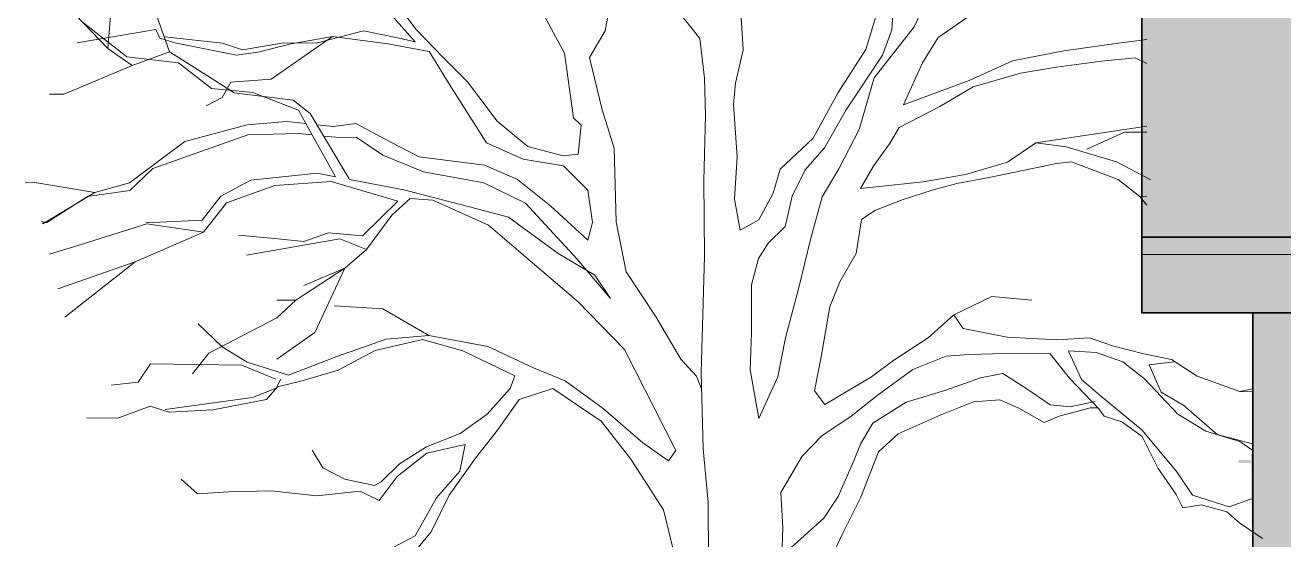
# Model space of a CAD drawing. Header units: millimetres. Extents: x -13512 to 8923, y -6533 to 5096.
# Drawn here: x -9909 to -9347, y -6146 to -5916 of the extents above; entities that cross this region are included whole.
import ezdxf

# ---------------------------------------------------------------- set-up
doc = ezdxf.new("R2010")
doc.units = ezdxf.units.MM
for name, color, linetype, lineweight in [('A-ELEWACJA CIENKA', 11, 'Continuous', 13), ('A-murowane', 3, 'Continuous', 35), ('A-RYS ELEWACJI', 30, 'Continuous', 35), ('B-CIENIE', 251, 'Continuous', 0), ('B-DACHÓWKA', 250, 'Continuous', 0), ('B-materiały', 9, 'Continuous', 0)]:
    doc.layers.add(name, color=color, linetype=linetype, lineweight=lineweight)
doc.layers.add('B-BIAŁY ELEM', color=7, linetype='Continuous', lineweight=0, true_color=0xf0f0f0)

# ---------------------------------------------------------------- blocks, each defined once
blk = doc.blocks.new('A$C62B175F2')
at = {"layer": 'B-materiały'}
for p, q in [((-496.5, 153.02), (-483.64, 116.54)), ((-246.86, 122.61), (-274.28, 157.03)), ((-534.36, 142.44), (-511.06, 118.08)), ((-386.23, 143.62), (-373.52, 126.62)), ((-286.2, 142.21), (-289.15, 125.94)), ((-159.99, 143.7), (-161.23, 126.35)), ((-151.21, 127.72), (-143.25, 144.67)), ((-509.37, 139.91), (-511.06, 118.08)), ((-373.94, 121.02), (-389.46, 138.51)), ((-172.74, 117.68), (-166.03, 139.64)), ((-121.25, 136.29), (-140.47, 122.96)), ((-502.58, 114.38), (-521.96, 129.54)), ((-307.33, 115.98), (-316.13, 132.52)), ((-228.4, 131.93), (-227.48, 117.43)), ((-489.71, 126.5), (-524.76, 120.59)), ((-487.94, 122.63), (-489.71, 126.5)), ((-418.06, 120.47), (-396.97, 126.03)), ((-396.97, 126.03), (-382.37, 123.04)), ((-373.52, 126.62), (-361.47, 114.07)), ((-289.15, 125.94), (-296.11, 114.03)), ((-169.07, 104.92), (-151.21, 127.72)), ((-161.23, 126.35), (-165.41, 115.07)), ((-511.06, 118.08), (-500.25, 110.53)), ((-481.18, 120.57), (-487.94, 122.63)), ((-485.72, 123.25), (-459.95, 120.54)), ((-453.67, 115.11), (-481.18, 120.57)), ((-459.95, 120.54), (-450.94, 117.42)), ((-450.94, 117.42), (-432.58, 120.67)), ((-429.22, 120.19), (-444.21, 116.47)), ((-410.87, 123.45), (-438.2, 104.34)), ((-432.58, 120.67), (-418.06, 120.47)), ((-410.87, 123.45), (-429.22, 120.19)), ((-386.2, 120.15), (-410.87, 123.45)), ((-367.68, 116.71), (-386.2, 120.15)), ((-382.37, 123.04), (-373.94, 121.02)), ((-244.74, 104.78), (-246.86, 122.61)), ((-140.47, 122.96), (-147.45, 111.61)), ((-84.46, 117.1), (-59.97, 120.5)), ((-59.97, 120.5), (-47.4, 122.04)), ((-479.61, 111.61), (-502.58, 114.38)), ((-500.25, 110.53), (-483.64, 116.54)), ((-483.64, 116.54), (-468.32, 106.86)), ((-444.21, 116.47), (-453.67, 115.11)), ((-357.79, 100.75), (-367.68, 116.71)), ((-361.47, 114.07), (-350.58, 103.17)), ((-303.25, 87.04), (-307.33, 115.98)), ((-296.11, 114.03), (-290.5, 90.71)), ((-227.48, 117.43), (-231.02, 102.57)), ((-185.11, 98.38), (-172.74, 117.68)), ((-165.41, 115.07), (-181.56, 90.64)), ((-126.58, 103.75), (-107.25, 112.62)), ((-107.25, 112.62), (-84.46, 117.1)), ((-67.59, 112.49), (-87.63, 109.76)), ((-52.54, 113.99), (-67.59, 112.49)), ((-47.4, 111.43), (-52.54, 113.99)), ((-500.25, 110.53), (-530.6, 97.7)), ((-464.8, 100.25), (-479.61, 111.61)), ((-468.32, 106.86), (-454.69, 98.27)), ((-147.45, 111.61), (-155.92, 92.96)), ((-103.76, 107.12), (-124.84, 101)), ((-87.63, 109.76), (-103.76, 107.12)), ((-456.25, 102.99), (-460.01, 96.21)), ((-438.2, 104.34), (-456.25, 102.99)), ((-350.58, 103.17), (-337.3, 85.63)), ((-244.38, 88.26), (-244.74, 104.78)), ((-231.02, 102.57), (-231.9, 93.05)), ((-175.75, 81.85), (-169.07, 104.92)), ((-155.92, 92.96), (-126.58, 103.75)), ((-530.6, 97.7), (-537.09, 97.7)), ((-460.01, 96.21), (-467.28, 92.41)), ((-446.32, 98.48), (-464.8, 100.25)), ((-454.69, 98.27), (-428.36, 95.02)), ((-426.01, 90.61), (-446.32, 98.48)), ((-342.08, 76.01), (-357.79, 100.75)), ((-196.33, 77.98), (-185.11, 98.38)), ((-124.84, 101), (-139.7, 92.25)), ((-428.36, 95.02), (-420.77, 89.02)), ((-422.67, 84.58), (-426.01, 90.61)), ((-290.5, 90.71), (-285.04, 73.53)), ((-231.9, 93.05), (-230.2, 69.63)), ((-181.56, 90.64), (-191.19, 73.64)), ((-139.7, 92.25), (-157.9, 82.86)), ((-448.98, 83.95), (-431.15, 85.51)), ((-431.15, 85.51), (-422.67, 84.58)), ((-409.48, 60.81), (-422.67, 84.58)), ((-420.77, 89.02), (-403.43, 59.9)), ((-410.42, 83.24), (-400.4, 84.6)), ((-400.4, 84.6), (-384.54, 76.06)), ((-337.3, 85.63), (-323.6, 74.24)), ((-299.82, 83.77), (-303.25, 87.04)), ((-245.14, 59.05), (-244.38, 88.26)), ((-448.56, 79.49), (-490.95, 64.46)), ((-476.73, 76.55), (-448.98, 83.95)), ((-425.98, 80.05), (-448.56, 79.49)), ((-419.83, 79.46), (-425.98, 80.05)), ((-417.81, 84.05), (-410.42, 83.24)), ((-407.5, 78.28), (-414.63, 78.96)), ((-301.17, 70.89), (-299.82, 83.77)), ((-184.81, 64.31), (-175.75, 81.85)), ((-157.9, 82.86), (-162.19, 75.49)), ((-96.84, 76.01), (-47.4, 83.36)), ((-57.3, 80.75), (-74.1, 73.16)), ((-47.4, 80.75), (-57.3, 80.75)), ((-501.41, 58.05), (-476.73, 76.55)), ((-400.24, 78.46), (-407.5, 78.28)), ((-388.31, 70.38), (-400.24, 78.46)), ((-384.54, 76.06), (-372.09, 69.67)), ((-325.7, 68.6), (-342.08, 76.01)), ((-323.6, 74.24), (-307.86, 70.16)), ((-285.04, 73.53), (-284.21, 40.59)), ((-211.07, 64.21), (-196.33, 77.98)), ((-191.19, 73.64), (-199.89, 63.93)), ((-162.19, 75.49), (-169.21, 65.81)), ((-109.47, 67.31), (-96.84, 76.01)), ((-96.84, 76.01), (-83.38, 74.11)), ((-83.38, 74.11), (-60.87, 67.41)), ((-370.25, 63.01), (-388.31, 70.38)), ((-372.09, 69.67), (-342.95, 65.93)), ((-307.75, 65.7), (-325.7, 68.6)), ((-307.86, 70.16), (-301.17, 70.89)), ((-230.2, 69.63), (-231.4, 50.85)), ((-80.98, 67.47), (-87.67, 66.74)), ((-60.12, 59.61), (-80.98, 67.47)), ((-490.95, 64.46), (-501.32, 54.7)), ((-447.31, 59.27), (-417.72, 62.38)), ((-417.72, 62.38), (-409.48, 60.81)), ((-343.31, 58.1), (-370.25, 63.01)), ((-342.95, 65.93), (-328.26, 59.6)), ((-296.86, 54.8), (-307.75, 65.7)), ((-214.15, 53.52), (-211.07, 64.21)), ((-199.89, 63.93), (-205.73, 52.05)), ((-192.32, 51.83), (-184.81, 64.31)), ((-169.21, 65.81), (-175.1, 55.61)), ((-147.24, 58.54), (-128.33, 61.81)), ((-128.33, 61.81), (-109.47, 67.31)), ((-102.67, 63.57), (-117.68, 60.4)), ((-87.67, 66.74), (-102.67, 63.57)), ((-60.87, 67.41), (-45.59, 59.41)), ((-548, 58.43), (-543.76, 58.24)), ((-543.76, 58.24), (-516.94, 53.75)), ((-516.94, 53.75), (-501.41, 58.05)), ((-447.31, 59.27), (-460.61, 52.1)), ((-436.57, 56.88), (-458.17, 49.08)), ((-449.52, 57.48), (-449.48, 57.43)), ((-411.48, 58.63), (-436.57, 56.88)), ((-381.65, 49.88), (-411.48, 58.63)), ((-403.2, 59.61), (-378.99, 54.97)), ((-324.65, 49.07), (-343.31, 58.1)), ((-328.26, 59.6), (-313.44, 47.68)), ((-244.73, 25.38), (-245.14, 59.05)), ((-175.1, 55.61), (-147.24, 58.54)), ((-132.14, 57.8), (-143.23, 54.73)), ((-117.68, 60.4), (-132.14, 57.8)), ((-50.43, 52.03), (-60.12, 59.61)), ((-540.05, 39.77), (-516.94, 53.75)), ((-520.25, 51.99), (-538.39, 40.37)), ((-501.32, 54.7), (-520.25, 51.99)), ((-460.61, 52.1), (-468.98, 41.41)), ((-376.1, 51.14), (-384.29, 43.67)), ((-378.99, 54.97), (-349.74, 47.33)), ((-366.02, 50.27), (-376.1, 51.14)), ((-294.82, 40.32), (-296.86, 54.8)), ((-231.4, 50.85), (-228.82, 36.95)), ((-220.56, 41.62), (-214.15, 53.52)), ((-205.73, 52.05), (-208.75, 38.57)), ((-197.43, 32.71), (-192.32, 51.83)), ((-143.23, 54.73), (-156.53, 50.49)), ((-47.4, 48.04), (-50.43, 52.03)), ((-47.4, 51.79), (-50.43, 52.03)), ((-458.17, 49.08), (-468.45, 35.97)), ((-397.46, 34.4), (-381.65, 49.88)), ((-341.16, 39.16), (-366.02, 50.27)), ((-349.74, 47.33), (-332.31, 42.74)), ((-301.67, 23.95), (-324.65, 49.07)), ((-313.44, 47.68), (-296.86, 32.45)), ((-168.7, 45.72), (-174.75, 41.65)), ((-156.53, 50.49), (-168.7, 45.72)), ((-538.39, 40.37), (-540.72, 40.76)), ((-538.39, 40.37), (-540.57, 40.13)), ((-493.69, 39.81), (-522.51, 30.71)), ((-468.98, 41.41), (-494.11, 40.26)), ((-468.45, 35.97), (-493.69, 39.81)), ((-384.29, 43.67), (-395.64, 28.3)), ((-332.31, 42.74), (-310.12, 26.53)), ((-296.86, 32.45), (-294.82, 40.32)), ((-284.21, 40.59), (-279.75, 18.35)), ((-228.82, 36.95), (-220.56, 41.62)), ((-174.75, 41.65), (-177.16, 26.51)), ((-468.45, 35.97), (-498.88, 22.72)), ((-452.74, 34.65), (-438.2, 33.3)), ((-423.65, 31.94), (-412.58, 35.7)), ((-412.58, 35.7), (-397.46, 34.4)), ((-329.74, 29.39), (-341.16, 39.16)), ((-208.75, 38.57), (-216.38, 31.11)), ((-522.51, 30.71), (-537.16, 26.21)), ((-407.49, 33.03), (-449.2, 25.84)), ((-438.2, 33.3), (-423.65, 31.94)), ((-395.64, 28.3), (-407.49, 33.03)), ((-395.64, 28.3), (-405.35, 20.01)), ((-301.2, 4.97), (-329.74, 29.39)), ((-216.38, 31.11), (-220.68, 24.3)), ((-202.49, 11.91), (-197.43, 32.71)), ((-498.88, 22.72), (-533.37, 10.74)), ((-498.88, 22.72), (-530.28, -1.9)), ((-310.12, 26.53), (-293.68, 16.89)), ((-286.71, 6.45), (-301.67, 23.95)), ((-246.22, -26.61), (-244.73, 25.38)), ((-220.68, 24.3), (-223.74, 12.5)), ((-177.16, 26.51), (-184.37, 13.92)), ((-405.35, 20.01), (-427.16, 5.64)), ((-405.35, 20.01), (-423.65, 12.15)), ((-418.64, -8.73), (-405.35, 20.01)), ((-293.68, 16.89), (-286.71, 6.45)), ((-279.75, 18.35), (-266.39, -1.98)), ((-223.74, 12.5), (-223.76, -8.73)), ((-208.62, -11.15), (-202.49, 11.91)), ((-184.37, 13.92), (-188.86, 2.75)), ((-427.16, 5.64), (-435.69, -2.23)), ((-427.16, 5.64), (-435.69, 5.64)), ((-133.46, -0.89), (-116.48, 7.27)), ((-116.48, 7.27), (-98.67, 5.64)), ((-410.11, 3.2), (-388.29, 1.84)), ((-388.29, 1.84), (-367.86, -10.11)), ((-280.56, -16.3), (-301.2, 4.97)), ((-188.86, 2.75), (-192.76, -19.69)), ((-470.79, -4.94), (-460.01, -15.24)), ((-435.69, -2.23), (-466.03, -17.95)), ((-266.39, -1.98), (-255.31, -20.7)), ((-144.93, -11.23), (-133.46, -0.89)), ((-133.46, -0.89), (-129.4, -6.93)), ((-435.69, -20.67), (-418.64, -8.73)), ((-386.81, -11.7), (-367.86, -10.11)), ((-367.86, -10.11), (-341.48, -15.03)), ((-223.76, -8.73), (-224.46, -25.51)), ((-212.09, -28.55), (-208.62, -11.15)), ((-160.33, -21.11), (-144.93, -11.23)), ((-129.4, -6.93), (-109.75, -10.91)), ((-109.75, -10.91), (-87.37, -12.02)), ((-87.37, -12.02), (-72.87, -11.1)), ((-72.87, -11.1), (-62.72, -14.76)), ((-460.01, -15.24), (-448.98, -22.02)), ((-408.96, -19.52), (-386.81, -11.7)), ((-391.71, -16.85), (-408.25, -25.64)), ((-370.61, -11.85), (-391.71, -16.85)), ((-352.6, -16.99), (-370.61, -11.85)), ((-341.48, -15.03), (-321.13, -24.58)), ((-257.63, -61.54), (-280.56, -16.3)), ((-62.72, -14.76), (-48.67, -18.31)), ((-466.03, -17.95), (-473.3, -27.17)), ((-448.98, -22.02), (-430.54, -27.88)), ((-430.54, -27.88), (-408.96, -19.52)), ((-329.42, -28.14), (-352.6, -16.99)), ((-255.31, -20.7), (-248.41, -28.35)), ((-192.76, -19.69), (-195.74, -34.85)), ((-170.19, -28.62), (-160.33, -21.11)), ((-136.91, -19.41), (-151.84, -25.37)), ((-126.87, -18.6), (-136.91, -19.41)), ((-110.68, -18.19), (-126.87, -18.6)), ((-90.57, -18.25), (-110.68, -18.19)), ((-81.91, -29.2), (-90.57, -18.25)), ((-69.91, -17.73), (-82.22, -16.92)), ((-82.22, -16.92), (-82.21, -17.48)), ((-82.21, -17.48), (-76.53, -29.7)), ((-58.08, -21.9), (-69.91, -17.73)), ((-48.39, -29.48), (-58.08, -21.9)), ((-48.67, -18.31), (-36.32, -20.8)), ((-35.17, -21.89), (-46.31, -23.28)), ((-36.32, -20.8), (-24.95, -28.33)), ((-492.12, -22.72), (-497.63, -30.97)), ((-451.32, -23.37), (-492.12, -22.72)), ((-436.08, -29.69), (-451.32, -23.37)), ((-408.25, -25.64), (-424.89, -30.53)), ((-321.13, -24.58), (-307.02, -30.37)), ((-245.37, -60.67), (-246.22, -26.61)), ((-224.46, -25.51), (-220.57, -47.2)), ((-151.84, -25.37), (-167.75, -36.94)), ((-121.58, -29.08), (-111.57, -27.15)), ((-111.57, -27.15), (-101.36, -33.6)), ((-46.31, -23.28), (-40.98, -35.44)), ((-497.63, -30.97), (-509.66, -32.33)), ((-446.49, -37.78), (-435.98, -33.6)), ((-435.44, -33.03), (-440.32, -38.74)), ((-435.98, -33.6), (-433.85, -29.64)), ((-424.89, -30.53), (-435.44, -33.03)), ((-331.51, -33.78), (-329.42, -28.14)), ((-307.02, -30.37), (-289.95, -42.79)), ((-248.41, -28.35), (-246.03, -34.35)), ((-220.57, -47.2), (-212.09, -28.55)), ((-191.12, -40.88), (-170.19, -28.62)), ((-137.09, -34.5), (-121.58, -29.08)), ((-101.36, -33.6), (-90.55, -41.15)), ((-68.72, -42.84), (-81.91, -29.2)), ((-76.53, -29.7), (-68.16, -36.98)), ((-33.47, -45.31), (-48.39, -29.48)), ((-24.95, -28.33), (-5.79, -35.12)), ((-485.46, -43.22), (-446.49, -37.78)), ((-440.32, -38.74), (-464.23, -43.25)), ((-341.84, -45.21), (-331.51, -33.78)), ((-327.48, -38.71), (-337.19, -52.36)), ((-312.52, -33.86), (-327.48, -38.71)), ((-290.92, -48.4), (-312.52, -33.86)), ((-195.74, -34.85), (-191.12, -40.88)), ((-167.75, -36.94), (-179.25, -46.17)), ((-154.83, -39.97), (-137.09, -34.5)), ((-112.95, -38.92), (-124.66, -39.77)), ((-104.48, -42.62), (-112.95, -38.92)), ((-68.16, -36.98), (-49.49, -52.41)), ((-40.98, -35.44), (-30.77, -41.33)), ((-5.79, -35.12), (0, -34)), ((-5.79, -35.12), (0, -35.34)), ((-492.2, -41.71), (-506.59, -47.1)), ((-483.76, -44.3), (-492.2, -41.71)), ((-464.23, -43.25), (-483.76, -44.3)), ((-289.95, -42.79), (-272.25, -57.99)), ((-169.68, -49.28), (-154.83, -39.97)), ((-124.66, -39.77), (-139.6, -45.73)), ((-93.15, -49.04), (-104.48, -42.62)), ((-90.55, -41.15), (-81.59, -42.04)), ((-72.65, -42.38), (-86.52, -46.08)), ((-81.59, -42.04), (-70.48, -39.53)), ((-69.08, -42.36), (-72.65, -42.38)), ((-66.41, -46.13), (-68.72, -42.84)), ((-30.77, -41.33), (-15.92, -54.36)), ((-506.59, -47.1), (-520.56, -46.89)), ((-353.91, -53.89), (-341.84, -45.21)), ((-277.65, -65.39), (-290.92, -48.4)), ((-179.25, -46.17), (-192.44, -54.88)), ((-175.04, -58.35), (-169.68, -49.28)), ((-139.6, -45.73), (-158.38, -54.02)), ((-86.52, -46.08), (-93.15, -49.04)), ((-58.52, -48.73), (-66.41, -46.13)), ((-49.42, -55.2), (-58.52, -48.73)), ((-20.99, -52.82), (-33.47, -45.31)), ((-368.85, -59.85), (-353.91, -53.89)), ((-337.19, -52.36), (-346.93, -64.89)), ((-192.44, -54.88), (-201.15, -64.03)), ((-158.38, -54.02), (-167.12, -62.06)), ((-49.49, -52.41), (-33.94, -71.02)), ((-42.36, -69.55), (-49.42, -55.2)), ((-5.79, -57.46), (-20.99, -52.82)), ((-15.92, -54.36), (-0.18, -58.44)), ((-419.89, -61.34), (-415.13, -69.2)), ((-380.95, -67.42), (-368.85, -59.85)), ((-351.55, -58.86), (-368.78, -62.64)), ((-354.05, -70.65), (-351.55, -58.86)), ((-272.25, -57.99), (-260.87, -66.09)), ((-260.87, -66.09), (-257.63, -61.54)), ((-243.09, -84.63), (-245.37, -60.67)), ((-178.72, -67.38), (-175.04, -58.35)), ((0, -61.49), (-5.79, -57.46)), ((-0.18, -58.44), (0, -58.61)), ((-368.78, -62.64), (-381.92, -73.03)), ((-346.93, -64.89), (-358.81, -81.39)), ((-263.12, -87.93), (-277.65, -65.39)), ((-201.15, -64.03), (-210.76, -80.32)), ((-185.06, -82.06), (-178.72, -67.38)), ((-167.12, -62.06), (-174.99, -82.37)), ((-415.13, -69.2), (-405.35, -74.36)), ((-381.92, -73.03), (-390.03, -83.85)), ((-389.13, -75.44), (-380.95, -67.42)), ((-364.37, -82.64), (-354.05, -70.65)), ((-34.25, -81.08), (-42.36, -69.55)), ((-33.94, -71.02), (-26.98, -81.46)), ((-471.11, -80.85), (-478.32, -74.36)), ((-405.35, -74.36), (-392.06, -77.07)), ((-392.06, -77.07), (-389.13, -75.44)), ((-457.17, -79.94), (-471.11, -80.85)), ((-438.19, -79.47), (-457.17, -79.94)), ((-418.02, -81.75), (-438.19, -79.47)), ((-398.52, -79.59), (-418.02, -81.75)), ((-390.03, -83.85), (-398.52, -79.59)), ((-374, -99.65), (-364.37, -82.64)), ((-358.81, -81.39), (-366.78, -97.79)), ((-210.76, -80.32), (-209.76, -96.05)), ((-191.52, -91.72), (-185.06, -82.06)), ((-174.99, -82.37), (-183.51, -99.34)), ((-31.3, -87.15), (-34.25, -81.08)), ((-26.98, -81.46), (-10.65, -86.63)), ((-10.65, -86.63), (-0.68, -83.03)), ((-0.68, -83.03), (0, -83.38)), ((-250.07, -140.67), (-263.12, -87.93)), ((-243.01, -110.33), (-243.09, -84.63)), ((-22.96, -85.82), (-31.3, -87.15)), ((-11.71, -88.89), (-22.96, -85.82)), ((-6, -93.78), (-11.71, -88.89)), ((-209.04, -107.44), (-191.52, -91.72)), ((4.23, -100.79), (-6, -93.78)), ((-390.8, -108.52), (-374, -99.65)), ((-366.78, -97.79), (-373.28, -105.77)), ((-209.76, -96.05), (-210.21, -109.2)), ((-183.51, -99.34), (-190.4, -114.04))]:
    blk.add_line(p, q, dxfattribs=at)

msp = doc.modelspace()

# ---------------------------------------------------------------- hatches: boundary and pattern name
at = {"layer": 'A-ELEWACJA CIENKA'}
h = msp.add_hatch(dxfattribs=at)
h.set_pattern_fill('AR-RSHKE', color=256, scale=0.1)
h.set_pattern_definition([(0, (-12418.428, -3563.986), (64.77, 30.48), [15.24, -12.7, 17.78, -7.62, 22.86, -10.16]), (0, (-12403.188, -3562.716), (64.77, 30.48), [12.7, -48.26, 10.16, -15.24]), (0, (-12372.708, -3565.89), (64.77, 30.48), [7.62, -78.74]), (90, (-12418.428, -3563.986), (-21.59, 30.48), [29.21, -92.71]), (90, (-12403.188, -3563.986), (-21.59, 30.48), [28.575, -93.345]), (90, (-12390.488, -3563.986), (-21.59, 30.48), [26.67, -95.25]), (90, (-12372.708, -3565.89), (-21.59, 30.48), [29.21, -92.71]), (90, (-12365.088, -3565.89), (-21.59, 30.48), [29.21, -92.71]), (90, (-12342.228, -3563.986), (-21.59, 30.48), [27.94, -93.98])])
h.paths.add_polyline_path([(-8906.11, -5843.23), (-8933.88, -5843.23), (-8951.04, -5857.62), (-8951.06, -5843.23), (-9410.11, -5843.23), (-9410.11, -6010.48), (-8906.11, -6010.48)])
h.paths.add_polyline_path([(-9180.18, -5939.41), (-9258.18, -5939.41), (-9258.18, -5864.66), (-9180.18, -5864.66)], flags=16)
h.paths.add_polyline_path([(-9185.18, -5934.41), (-9253.18, -5934.41), (-9253.18, -5869.66), (-9185.18, -5869.66)], flags=0)
h.paths.add_polyline_path([(-8010.11, -5843.23), (-8467.15, -5843.23), (-8467.17, -5857.62), (-8484.33, -5843.23), (-8512.11, -5843.23), (-8512.11, -6010.48), (-8010.11, -6010.48)])
h.paths.add_polyline_path([(-8238.03, -5864.66), (-8160.03, -5864.66), (-8160.03, -5939.41), (-8238.03, -5939.41)], flags=16)
h.paths.add_polyline_path([(-8233.03, -5869.66), (-8165.03, -5869.66), (-8165.03, -5934.41), (-8233.03, -5934.41)], flags=0)
h.paths.add_polyline_path([(-8512.11, -5819.92), (-8512.11, -5843.23), (-8484.33, -5843.23)], flags=17)
h.paths.add_polyline_path([(-8906.11, -5819.92), (-8933.88, -5843.23), (-8906.11, -5843.23)], flags=17)
h.paths.add_polyline_path([(-9296.11, -5791.71), (-9315.11, -5791.71), (-9315.11, -5728.72), (-9296.11, -5728.72)], flags=16)
h.paths.add_polyline_path([(-8709.11, -5615.45), (-8467.11, -5818.51), (-8467.15, -5843.23), (-8010.11, -5843.23), (-8010.11, -5491.25), (-9410.11, -5491.25), (-9410.11, -5843.23), (-8951.06, -5843.23), (-8951.1, -5818.51)])
at = {"layer": 'A-murowane'}
h = msp.add_hatch(color=256, dxfattribs=at)
h.dxf.hatch_style = 1
h.paths.add_polyline_path([(-8511.84, -6109.93), (-8057.87, -6109.93), (-8057.87, -6111.35), (-8511.84, -6111.35)])
h.paths.add_polyline_path([(-8906.86, -6109.85), (-8512.86, -6109.65), (-8511.84, -6111.35), (-8905.84, -6111.35)])
h.paths.add_polyline_path([(-9367.04, -6109.93), (-8905.84, -6109.93), (-8905.84, -6111.35), (-9367.04, -6111.35)])
at = {"layer": 'B-BIAŁY ELEM', "transparency": 33554687}
h = msp.add_hatch(color=256, dxfattribs=at)
h.dxf.hatch_style = 1
h.paths.add_polyline_path([(-8510.86, -6110.59), (-8060.11, -6132.69), (-8060.11, -6044.23), (-8512.11, -6044.23), (-8512.02, -6143.23), (-8906.11, -6143.23), (-8906.11, -6044.23), (-9360.59, -6044.23), (-9360.59, -6108.4)])
h = msp.add_hatch(color=256, dxfattribs=at)
h.dxf.hatch_style = 1
h.paths.add_polyline_path([(-8060.19, -6332.79), (-8274.58, -6332.79), (-8274.5, -6329.79), (-8270.11, -6329.79), (-8270.11, -6179.79), (-8060.11, -6179.79), (-8060.11, -6178.23), (-8060.11, -6117.54), (-8510.86, -6108.25), (-8512.11, -6430.23), (-8490.11, -6430.23), (-8069.62, -6430.23), (-8060.11, -6430.23)])
h.paths.add_polyline_path([(-8904.59, -6109.45), (-9361.47, -6107.12), (-9360.59, -6178.23), (-9340.16, -6178.23), (-9150.11, -6178.23), (-9150.11, -6328.23), (-9146.2, -6328.23), (-9146.2, -6331.23), (-9147.89, -6331.23), (-9148.74, -6331.23), (-9150.11, -6331.23), (-9150.11, -6427.97), (-9350.59, -6430.23), (-8930.11, -6430.23), (-8904.59, -6430.23)])
at = {"layer": 'B-CIENIE', "transparency": 33554503}
h = msp.add_hatch(color=0, dxfattribs=at)
h.dxf.hatch_style = 1
h.paths.add_polyline_path([(-8905.66, -6044.04), (-9360.59, -6044.04), (-9360.59, -6064.83), (-8930.35, -6065.2)])
at = {"layer": 'B-DACHÓWKA', "transparency": 33554636}
h = msp.add_hatch(color=256, dxfattribs=at)
h.dxf.hatch_style = 1
h.paths.add_polyline_path([(-8951.06, -5818.41), (-8709.07, -5615.35), (-8467.07, -5818.41), (-8467.13, -5857.52), (-8512.07, -5819.82), (-8512.07, -6010.38), (-8010.07, -6010.38), (-8010.07, -5491.15), (-9410.07, -5491.15), (-9410.07, -6010.38), (-8906.07, -6010.38), (-8906.07, -5819.82), (-8951, -5857.52)])
h.paths.add_polyline_path([(-9180.14, -5864.56), (-9180.18, -5936.54), (-9183.42, -5937.41), (-9258.13, -5937.41), (-9258.13, -5868.1), (-9258.14, -5864.56)], flags=0)
h.paths.add_polyline_path([(-9180.14, -5864.56), (-9180.18, -5937.41), (-9258.18, -5937.41), (-9258.14, -5864.56)], flags=16)
h.paths.add_polyline_path([(-9185.14, -5868.06), (-9185.14, -5932.32), (-9253.14, -5932.32), (-9253.14, -5868.06)], flags=0)
h.paths.add_polyline_path([(-9187.14, -5869.56), (-9187.14, -5929.32), (-9251.14, -5929.32), (-9251.14, -5869.56)], flags=0)
h.paths.add_polyline_path([(-8238.03, -5868.22), (-8237.99, -5864.68), (-8237.99, -5864.66), (-8159.99, -5864.66), (-8159.99, -5939.32), (-8160.03, -5937.41), (-8238.03, -5937.41)], flags=16)
h.paths.add_polyline_path([(-8232.99, -5868.06), (-8164.99, -5868.06), (-8164.99, -5932.32), (-8232.99, -5932.32)], flags=0)
h.paths.add_polyline_path([(-8230.99, -5869.56), (-8166.99, -5869.56), (-8166.99, -5929.32), (-8230.99, -5929.32)], flags=0)
h = msp.add_hatch(color=256, dxfattribs=at)
h.dxf.hatch_style = 1
h.paths.add_polyline_path([(-8709.11, -5654.61), (-8709.11, -5628.51), (-8951.08, -5831.55), (-8951.04, -5857.62), (-8906.11, -5819.92)])
h.paths.add_polyline_path([(-8709.11, -5628.51), (-8709.11, -5654.61), (-8467.17, -5857.62), (-8467.13, -5831.55)])
h.paths.add_polyline_path([(-8709.11, -5615.45), (-8709.11, -5628.51), (-8467.13, -5831.55), (-8467.11, -5818.51)])
h.paths.add_polyline_path([(-8709.11, -5628.51), (-8709.11, -5615.45), (-8951.1, -5818.51), (-8951.08, -5831.55)])
h.paths.add_polyline_path([(-8906.11, -6010.48), (-9410.11, -6010.48), (-9410.11, -6018.15), (-8906.11, -6018.15)])
h.paths.add_polyline_path([(-8906.11, -6018.15), (-9410.11, -6018.15), (-9410.11, -6044.23), (-8906.11, -6044.23)])
h.paths.add_polyline_path([(-8010.11, -6018.15), (-8512.11, -6018.15), (-8512.11, -6044.23), (-8010.11, -6044.23)])
h.paths.add_polyline_path([(-8010.11, -6010.48), (-8512.11, -6010.48), (-8512.11, -6018.15), (-8010.11, -6018.15)])

# ---------------------------------------------------------------- linework, layer by layer
at = {"layer": 'A-ELEWACJA CIENKA'}
msp.add_line((-9410.11, -6018.15), (-8906.11, -6018.15), dxfattribs=at)
at = {"layer": 'A-murowane', "color": 40, "lineweight": 0}
msp.add_line((-9360.59, -6143.23), (-9360.59, -6178.23), dxfattribs=at)
at = {"layer": 'A-RYS ELEWACJI'}
msp.add_line((-9360.59, -6044.23), (-9360.59, -6178.23), dxfattribs=at)
for points in [[(-8906.11, -6010.48), (-9410.11, -6010.48), (-9410.11, -5491.25), (-8010.11, -5491.25), (-8010.11, -6010.48), (-8512.11, -6010.48)], [(-9410.11, -5491.25), (-8010.11, -5491.25), (-8010.11, -6010.48), (-8512.11, -6010.48), (-8512.11, -5819.92), (-8467.17, -5857.62), (-8467.11, -5818.51), (-8709.11, -5615.45), (-8951.1, -5818.51), (-8951.04, -5857.62), (-8906.11, -5819.92), (-8906.11, -6010.48), (-9410.11, -6010.48), (-9410.11, -5491.25)], [(-8906.11, -6044.23), (-9410.11, -6044.23), (-9410.11, -6010.48), (-8906.11, -6010.48)]]:
    msp.add_lwpolyline(points, dxfattribs=at)

# ---------------------------------------------------------------- block references
at = {"layer": 'A-ELEWACJA CIENKA'}
msp.add_blockref('A$C62B175F2', (-9360.59, -6044.23), dxfattribs=at)

doc.saveas('drawing.dxf')
